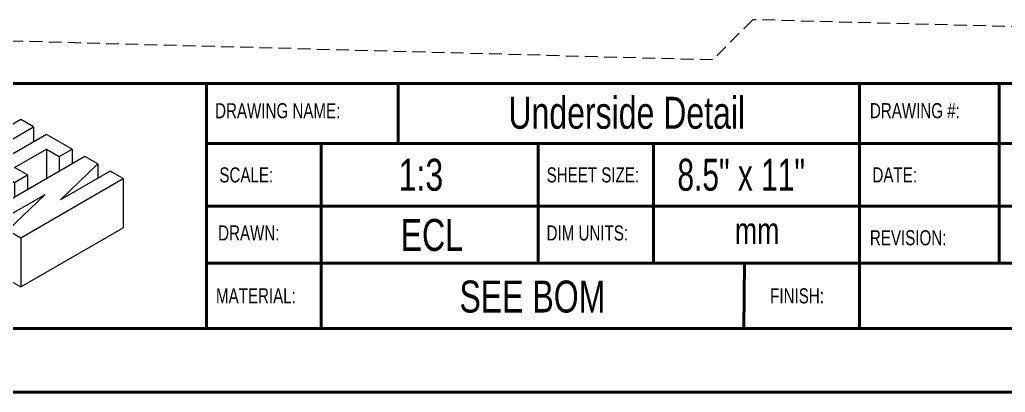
# Model space of a CAD drawing. Header units: millimetres. Extents: x -11 to 295, y 0 to 216.
# Drawn here: x 147.6 to 245.6, y 0 to 37 of the extents above; entities that cross this region are included whole.
import ezdxf

# ---------------------------------------------------------------- set-up
doc = ezdxf.new("R2010")
doc.units = ezdxf.units.MM
doc.linetypes.add('HIDDEN', pattern=[1.905, 1.27, -0.635])
for name, color, linetype in [('PAGE_BORDER', 7, 'Continuous'), ('TITLE_BLOCK_BORDER', 7, 'Continuous'), ('TITLE_BLOCK_TEXT', 8, 'Continuous')]:
    doc.layers.add(name, color=color, linetype=linetype)
doc.styles.add('SLDTEXTSTYLE0', font='TXT', dxfattribs={"width": 0.75})
doc.styles.add('SLDTEXTSTYLE1', font='TXT', dxfattribs={"width": 0.7})

# ---------------------------------------------------------------- blocks, each defined once
blk = doc.blocks.new('Lien3D Logo')
at = {"color": 7, "linetype": 'Continuous', "lineweight": 18}
for p, q in [((10.607, 16.329), (0, 10.206)), ((2.128, 10.206), (11.67, 15.715)), ((11.67, 15.715), (10.607, 16.329)), ((11.67, 15.715), (11.67, 14.486)), ((12.734, 15.101), (4.255, 10.206)), ((13.798, 14.486), (12.734, 15.101)), ((5.319, 9.592), (13.798, 14.486)), ((13.798, 14.486), (13.798, 13.258)), ((14.862, 13.872), (6.383, 8.977)), ((16.99, 12.644), (14.862, 13.872)), ((12.218, 11.118), (14.862, 12.644)), ((14.862, 12.644), (15.926, 12.03)), ((14.862, 12.644), (14.862, 10.187)), ((15.926, 12.03), (16.99, 12.644)), ((16.99, 12.644), (16.99, 11.416)), ((18.054, 12.03), (9.575, 7.135)), ((15.926, 12.03), (15.926, 10.801)), ((19.118, 11.416), (18.054, 12.03)), ((13.282, 10.504), (12.218, 11.118)), ((16.039, 8.447), (19.118, 11.416)), ((20.149, 10.82), (16.039, 8.447)), ((19.118, 11.416), (19.118, 10.224)), ((21.213, 10.206), (20.149, 10.82)), ((0, 10.206), (0, 6.123)), ((0, 10.206), (10.607, 4.083)), ((11.67, 4.697), (2.128, 10.206)), ((4.255, 10.206), (4.255, 8.977)), ((4.255, 10.206), (5.319, 9.592)), ((8.511, 8.977), (11.155, 10.504)), ((11.155, 10.504), (12.218, 9.889)), ((11.155, 10.504), (11.155, 8.047)), ((12.218, 9.889), (13.282, 10.504)), ((12.218, 9.889), (12.218, 8.661)), ((12.734, 5.311), (21.213, 10.206)), ((13.282, 10.504), (13.282, 9.275)), ((21.213, 10.206), (21.213, 6.123)), ((5.319, 9.592), (5.319, 8.363)), ((6.383, 8.977), (8.511, 7.749)), ((6.383, 8.977), (6.383, 7.749)), ((9.575, 8.363), (8.511, 8.977)), ((8.511, 7.749), (9.575, 8.363)), ((9.575, 8.363), (9.575, 7.135)), ((10.639, 6.521), (14.749, 8.893)), ((14.749, 8.893), (11.67, 5.925)), ((8.511, 7.749), (8.511, 6.521)), ((9.575, 7.135), (10.639, 6.521)), ((9.575, 7.135), (9.575, 5.907)), ((0, 6.123), (10.607, 0)), ((10.639, 6.521), (10.639, 5.293)), ((11.67, 5.925), (12.734, 5.311)), ((11.67, 5.925), (11.67, 4.697)), ((12.734, 1.228), (21.213, 6.123)), ((12.734, 5.311), (12.734, 1.228)), ((10.607, 4.083), (11.67, 4.697)), ((11.67, 4.697), (11.67, 0.614)), ((10.607, 4.083), (10.607, 0)), ((11.67, 1.842), (12.734, 1.228)), ((10.607, 0), (11.67, 0.614))]:
    blk.add_line(p, q, dxfattribs=at)

msp = doc.modelspace()

# ---------------------------------------------------------------- linework, layer by layer
at = {"color": 7, "linetype": 'HIDDEN', "lineweight": 18}
for p, q in [((216.517, 33.038), (67.335, 37.038)), ((220.517, 37.038), (216.517, 33.038)), ((295.108, 35.038), (220.517, 37.038))]:
    msp.add_line(p, q, dxfattribs=at)
at = {"color": 7, "linetype": 'Continuous', "lineweight": 50}
msp.add_line((0, 0), (279.4, 0), dxfattribs=at)
at = {"layer": 'PAGE_BORDER', "lineweight": 35}
msp.add_line((6.35, 6.35), (273.05, 6.35), dxfattribs=at)
at = {"layer": 'TITLE_BLOCK_BORDER', "lineweight": 50}
for p, q in [((166.18, 30.708), (123.087, 30.708)), ((166.18, 30.708), (166.18, 6.35)), ((273.05, 30.708), (166.18, 30.708)), ((185.238, 30.708), (185.238, 24.778)), ((231.126, 30.708), (231.126, 6.35)), ((245.03, 30.708), (245.03, 12.839)), ((273.05, 24.733), (166.18, 24.733)), ((177.606, 24.733), (177.606, 6.35)), ((199.16, 24.733), (199.16, 12.839)), ((210.638, 24.733), (210.638, 12.839)), ((273.05, 18.518), (166.18, 18.518)), ((166.36, 12.839), (273.05, 12.839)), ((219.705, 12.839), (219.615, 6.35)), ((166.18, 6.35), (123.087, 6.35)), ((166.18, 6.35), (273.05, 6.35))]:
    msp.add_line(p, q, dxfattribs=at)

# ---------------------------------------------------------------- block references
at = {"layer": 'TITLE_BLOCK_BORDER', "xscale": 1.2, "yscale": 1.2, "zscale": 1.2}
msp.add_blockref('Lien3D Logo', (132.432, 8.997), dxfattribs=at)

# ---------------------------------------------------------------- texts
at = {"layer": 'TITLE_BLOCK_BORDER', "attachment_point": 2, "style": 'SLDTEXTSTYLE0'}
for s, insert, char_height in [('Underside Detail', (207.982, 29.377), 3.175), ('ECL', (188.593, 17.23), 3.175), ('mm', (220.947, 17.389), 2.6458), ('SEE BOM', (198.599, 11.105), 3.175)]:
    msp.add_mtext(s, dxfattribs=dict(at, insert=insert, char_height=char_height))
at = {"layer": 'TITLE_BLOCK_TEXT', "attachment_point": 1}
for s, insert, char_height, style in [('DRAWING NAME:', (167.042, 28.741), 1.5, 'SLDTEXTSTYLE0'), ('DRAWING #:', (232.164, 28.746), 1.5, 'SLDTEXTSTYLE0'), ('1:3', (185.3, 23.213), 3.175, 'SLDTEXTSTYLE0'), ('8.5" x 11"', (213.024, 23.213), 3.175, 'SLDTEXTSTYLE1'), ('SCALE:', (167.467, 22.361), 1.5, 'SLDTEXTSTYLE0'), ('SHEET SIZE:', (200.013, 22.361), 1.5, 'SLDTEXTSTYLE0'), ('DATE:', (232.417, 22.361), 1.5, 'SLDTEXTSTYLE0'), ('DRAWN:', (167.344, 16.591), 1.5, 'SLDTEXTSTYLE0'), ('DIM UNITS:', (200.008, 16.591), 1.5, 'SLDTEXTSTYLE0'), ('REVISION:', (232.164, 16.111), 1.5, 'SLDTEXTSTYLE0'), ('MATERIAL:', (167.131, 10.342), 1.5, 'SLDTEXTSTYLE0'), ('FINISH:', (222.245, 10.342), 1.5, 'SLDTEXTSTYLE0')]:
    msp.add_mtext(s, dxfattribs=dict(at, insert=insert, char_height=char_height, style=style))

doc.saveas('drawing.dxf')
